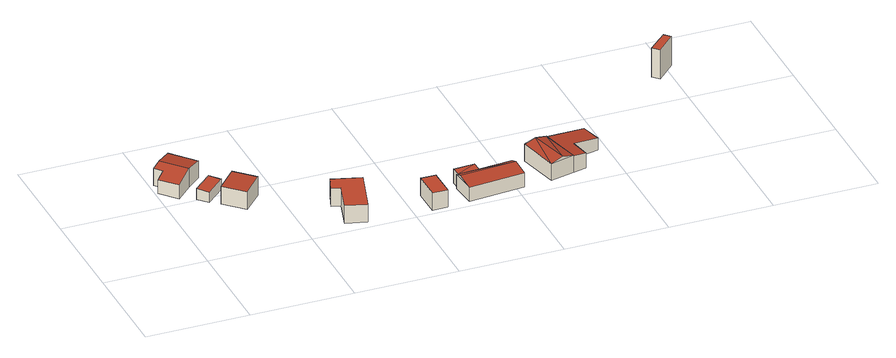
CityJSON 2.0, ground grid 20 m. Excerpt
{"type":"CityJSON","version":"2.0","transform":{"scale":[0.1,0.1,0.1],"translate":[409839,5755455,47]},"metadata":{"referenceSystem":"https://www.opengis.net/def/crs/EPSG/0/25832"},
"CityObjects":{
"building1":{"type":"Building","attributes":{"Gemeindeschluessel":"05515000","Geometrietyp2DReferenz":"3000","function":"31001_1310","roofType":"3100","measuredHeight":4.05},"address":[{"country":"Germany","locality":"Münster","thoroughfareNumber":"51","thoroughfareName":"Wersewinkel"}],"geometry":[{"type":"Solid","lod":"2","boundaries":[[[[0,1,2,3]],[[4,5,1,0]],[[6,7,5,4]],[[8,9,7,6]],[[10,11,9,8]],[[12,13,11,10]],[[14,15,13,12]],[[3,2,15,14]],[[8,6,4,0,3,10]],[[14,12,10,3]],[[1,5,7,9,11,13,15,2]]]],"semantics":{"surfaces":[{"type":"WallSurface"},{"type":"RoofSurface"},{"type":"GroundSurface"}],"values":[[0,0,0,0,0,0,0,0,1,1,2]]}}]},
"building2":{"type":"Building","attributes":{"Gemeindeschluessel":"05515000","Geometrietyp2DReferenz":"3000","function":"31001_1310","roofType":"2100","measuredHeight":2.23},"geometry":[{"type":"Solid","lod":"2","boundaries":[[[[16,17,18,19]],[[20,21,17,16]],[[22,23,21,20]],[[19,18,23,22]],[[20,16,19,22]],[[17,21,23,18]]]],"semantics":{"surfaces":[{"type":"WallSurface"},{"type":"RoofSurface"},{"type":"GroundSurface"}],"values":[[0,0,0,0,1,2]]}}]},
"building3":{"type":"Building","attributes":{"Gemeindeschluessel":"05515000","Geometrietyp2DReferenz":"3000","function":"31001_1310","roofType":"2100","measuredHeight":3.89},"address":[{"country":"Germany","locality":"Münster","thoroughfareNumber":"50","thoroughfareName":"Wersewinkel"}],"geometry":[{"type":"Solid","lod":"2","boundaries":[[[[24,25,26,27]],[[28,29,25,24]],[[30,31,29,28]],[[27,26,31,30]],[[28,24,27,30]],[[25,29,31,26]]]],"semantics":{"surfaces":[{"type":"WallSurface"},{"type":"RoofSurface"},{"type":"GroundSurface"}],"values":[[0,0,0,0,1,2]]}}]},
"building4":{"type":"Building","attributes":{"Gemeindeschluessel":"05515000","Geometrietyp2DReferenz":"3000","function":"31001_1310","roofType":"1000","measuredHeight":3.73},"address":[{"country":"Germany","locality":"Münster","thoroughfareNumber":"49","thoroughfareName":"Wersewinkel"}],"geometry":[{"type":"Solid","lod":"2","boundaries":[[[[32,33,34,35]],[[36,37,33,32]],[[38,39,37,36]],[[40,41,39,38]],[[42,43,41,40]],[[35,34,43,42]],[[40,38,36,32,35,42]],[[33,37,39,41,43,34]]]],"semantics":{"surfaces":[{"type":"WallSurface"},{"type":"RoofSurface"},{"type":"GroundSurface"}],"values":[[0,0,0,0,0,0,1,2]]}}]},
"building5":{"type":"Building","attributes":{"Gemeindeschluessel":"05515000","Geometrietyp2DReferenz":"3000","function":"31001_1310","roofType":"1000","measuredHeight":3.58},"address":[{"country":"Germany","locality":"Münster","thoroughfareNumber":"48","thoroughfareName":"Wersewinkel"}],"geometry":[{"type":"Solid","lod":"2","boundaries":[[[[44,45,46,47]],[[48,49,45,44]],[[50,51,49,48]],[[47,46,51,50]],[[48,44,47,50]],[[45,49,51,46]]]],"semantics":{"surfaces":[{"type":"WallSurface"},{"type":"RoofSurface"},{"type":"GroundSurface"}],"values":[[0,0,0,0,1,2]]}}]},
"building6":{"type":"Building","attributes":{"Gemeindeschluessel":"05515000","Geometrietyp2DReferenz":"3000","function":"31001_1310","roofType":"5000","measuredHeight":3.58},"address":[{"country":"Germany","locality":"Münster","thoroughfareNumber":"47","thoroughfareName":"Wersewinkel"}],"geometry":[{"type":"Solid","lod":"2","boundaries":[[[[52,53,54,55]],[[56,57,53,52]],[[58,59,57,56]],[[60,61,59,58]],[[62,63,61,60]],[[64,65,63,62]],[[66,67,65,64]],[[55,54,67,66]],[[66,68,69,55]],[[58,56,60]],[[68,64,62]],[[62,60,56]],[[68,62,56]],[[69,68,56]],[[56,52,69]],[[55,69,52]],[[64,68,66]],[[53,57,59,61,63,65,67,54]]]],"semantics":{"surfaces":[{"type":"WallSurface"},{"type":"RoofSurface"},{"type":"GroundSurface"}],"values":[[0,0,0,0,0,0,0,0,1,1,1,1,1,1,1,0,0,2]]}}]},
"building7":{"type":"Building","attributes":{"Gemeindeschluessel":"05515000","Geometrietyp2DReferenz":"3000","function":"31001_1310","roofType":"3100","measuredHeight":4.14},"address":[{"country":"Germany","locality":"Münster","thoroughfareNumber":"46","thoroughfareName":"Wersewinkel"}],"geometry":[{"type":"Solid","lod":"2","boundaries":[[[[70,71,72,73]],[[74,75,71,70]],[[76,77,75,74]],[[73,72,77,76]],[[70,78,74]],[[76,79,73]],[[73,79,78]],[[78,70,73]],[[79,76,74]],[[74,78,79]],[[71,75,77,72]]]],"semantics":{"surfaces":[{"type":"WallSurface"},{"type":"RoofSurface"},{"type":"GroundSurface"}],"values":[[0,0,0,0,0,0,1,1,1,1,2]]}}]},
"building8":{"type":"Building","attributes":{"Gemeindeschluessel":"05515000","Geometrietyp2DReferenz":"3000","function":"51009_1610","roofType":"2100","measuredHeight":3.42},"geometry":[{"type":"Solid","lod":"2","boundaries":[[[[80,77,81,82]],[[83,75,77,80]],[[84,85,75,83]],[[86,87,85,84]],[[88,89,87,86]],[[82,81,89,88]],[[86,84,83,80,82,88]],[[77,75,85,87,89,81]]]],"semantics":{"surfaces":[{"type":"WallSurface"},{"type":"RoofSurface"},{"type":"GroundSurface"}],"values":[[0,0,0,0,0,0,1,2]]}}]},
"building9":{"type":"Building","attributes":{"Gemeindeschluessel":"05515000","Geometrietyp2DReferenz":"3000","function":"51009_1610","roofType":"9999","measuredHeight":6},"geometry":[{"type":"Solid","lod":"2","boundaries":[[[[90,91,92,93,94]],[[92,95,96,93]],[[91,97,95,92]],[[90,98,97,91]],[[94,99,98,90]],[[93,96,99,94]],[[95,97,98,99,96]]]],"semantics":{"surfaces":[{"type":"RoofSurface"},{"type":"WallSurface"},{"type":"GroundSurface"}],"values":[[0,1,1,1,1,1,2]]}}]}
},
"vertices":[
[34,217,37],[34,217,9],[64,246,9],[64,246,49],[5,248,37],[5,248,9],[21,263,44],[21,263,9],[9,277,44],[9,277,9],[24,290,49],[24,290,9],[52,316,44],[52,316,9],[92,271,44],[92,271,9],
[61,204,31],[61,204,9],[78,185,9],[78,185,30],[98,238,31],[98,238,9],[115,219,30],[115,219,9],
[131,210,48],[131,210,9],[95,173,9],[95,173,45],[167,175,48],[167,175,9],[132,138,45],[132,138,9],
[273,29,46],[273,29,9],[313,17,9],[313,17,46],[290,87,46],[290,87,9],[273,92,46],[273,92,9],[283,123,46],[283,123,9],[340,106,46],[340,106,9],
[433,10,46],[433,10,10],[463,10,10],[463,10,46],[433,65,46],[433,65,10],[462,65,46],[462,65,10],
[500,62,40],[500,62,11],[505,12,11],[505,12,40],[503,62,40],[503,62,11],[502,81,40],[502,81,11],[544,84,40],[544,84,11],[545,65,40],[545,65,11],[610,70,40],[610,70,11],[614,21,40],[614,21,11],[611,55,46],[502,47,46],
[648,105,45],[648,105,10],[667,25,10],[667,25,45],[694,116,45],[694,116,10],[714,37,45],[714,37,10],[671,110,51],[691,31,51],
[714,37,44],[740,43,10],[740,43,41],[694,116,44],[773,133,34],[773,133,10],[783,92,34],[783,92,10],[732,80,41],[732,80,10],
[988,308,72],[963,284,72],[975,272,72],[1011,308,72],[1000,319,72],[975,272,12],[1011,308,12],[963,284,12],[988,308,12],[1000,319,12]
]}
